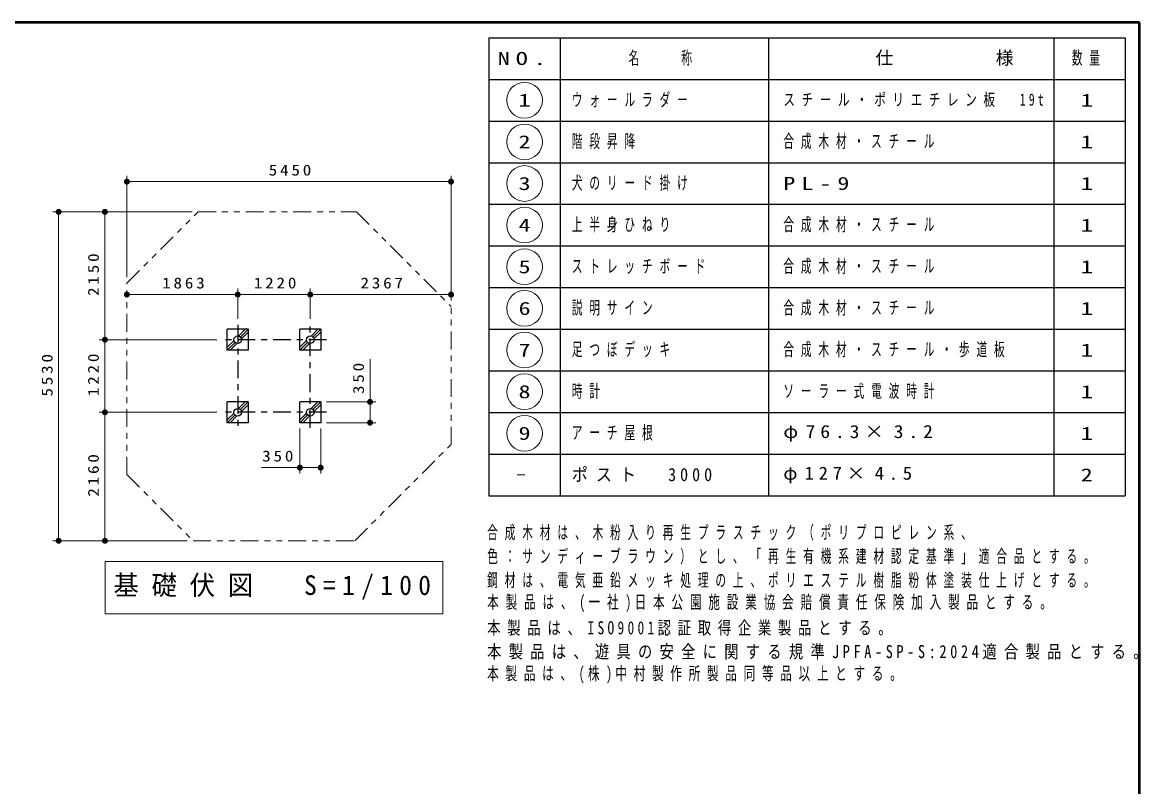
# Model space of a CAD drawing. Units: millimetres on the paper, with parts at other scales. Extents: x -365 to 0, y -26 to 257.
# Drawn here: x -187.8 to 0, y 128.5 to 257 of the extents above; entities that cross this region are included whole.
import ezdxf
from ezdxf.enums import TextEntityAlignment as Align

# ---------------------------------------------------------------- set-up
doc = ezdxf.new("R2010")
doc.units = ezdxf.units.MM
doc.linetypes.add('USER2', pattern=[6, 3, -1, 1, -1])
doc.linetypes.add('USER3', pattern=[8, 3, -1, 1, -1, 1, -1])
doc.layers.add('LY_1', color=7, linetype='Continuous', lineweight=13)
doc.styles.add('ＭＳ ゴシック', font='')
doc.styles.get('ＭＳ ゴシック').set_extended_font_data('MS Gothic')

# ---------------------------------------------------------------- blocks, each defined once
blk = doc.blocks.new('filled_dot')
at = {"color": 0, "linetype": 'Continuous', "lineweight": -2, "const_width": 1.25}
blk.add_lwpolyline([(-0.625, 0, 1), (0.625, 0, 1)], format="xyb", close=True, dxfattribs=at)

msp = doc.modelspace()

# ---------------------------------------------------------------- linework, layer by layer
at = {"layer": 'LY_1', "lineweight": 50}
for p, q in [((0, 257), (-365, 257)), ((0, 0), (0, 257))]:
    msp.add_line(p, q, dxfattribs=at)
at = {"layer": 'LY_1', "lineweight": 25}
for p, q in [((-109.415, 254.405), (-2.415, 254.405)), ((-109.415, 254.405), (-109.415, 177.405)), ((-97.415, 254.405), (-97.415, 177.405)), ((-62.415, 254.405), (-62.415, 177.405)), ((-14.415, 254.405), (-14.415, 177.405)), ((-2.415, 254.405), (-2.415, 177.405)), ((-109.415, 247.405), (-2.415, 247.405)), ((-109.415, 240.405), (-2.415, 240.405)), ((-109.415, 233.405), (-2.415, 233.405)), ((-109.415, 226.405), (-2.415, 226.405)), ((-109.415, 219.405), (-2.415, 219.405)), ((-109.415, 212.405), (-2.415, 212.405)), ((-153.389, 201.893), (-153.389, 205.393)), ((-149.889, 205.393), (-153.389, 205.393)), ((-149.889, 205.393), (-149.889, 201.893)), ((-141.189, 201.893), (-141.189, 205.393)), ((-137.689, 205.393), (-141.189, 205.393)), ((-137.689, 205.393), (-137.689, 201.893)), ((-109.415, 205.405), (-2.415, 205.405)), ((-149.889, 201.893), (-153.389, 201.893)), ((-137.689, 201.893), (-141.189, 201.893)), ((-109.415, 198.405), (-2.415, 198.405)), ((-153.389, 189.693), (-153.389, 193.193)), ((-149.889, 193.193), (-153.389, 193.193)), ((-149.889, 193.193), (-149.889, 189.693)), ((-141.189, 189.693), (-141.189, 193.193)), ((-137.689, 193.193), (-141.189, 193.193)), ((-137.689, 193.193), (-137.689, 189.693)), ((-109.415, 191.405), (-2.415, 191.405)), ((-149.889, 189.693), (-153.389, 189.693)), ((-137.689, 189.693), (-141.189, 189.693)), ((-109.415, 184.405), (-2.415, 184.405)), ((-109.415, 177.405), (-2.415, 177.405))]:
    msp.add_line(p, q, dxfattribs=at)
at = {"layer": 'LY_1'}
for p, q in [((-170.274, 214.155), (-170.274, 231.216)), ((-115.772, 210.247), (-115.772, 231.216)), ((-170.274, 230.216), (-115.772, 230.216)), ((-159.29, 225.139), (-182.745, 225.139)), ((-181.745, 169.839), (-181.745, 225.139)), ((-159.29, 225.139), (-174.961, 225.139)), ((-173.961, 203.643), (-173.961, 225.139)), ((-170.274, 211.231), (-151.639, 211.231)), ((-151.639, 207.171), (-151.639, 212.231)), ((-151.639, 207.171), (-151.639, 212.231)), ((-151.639, 211.231), (-139.439, 211.231)), ((-139.439, 207.171), (-139.439, 212.231)), ((-139.439, 207.171), (-139.439, 212.231)), ((-139.439, 211.231), (-115.772, 211.231)), ((-115.772, 210.247), (-115.772, 212.231)), ((-150.384, 205.393), (-151.512, 204.265)), ((-149.889, 205.393), (-151.19, 204.092)), ((-149.889, 204.898), (-151.017, 203.77)), ((-138.184, 205.393), (-139.312, 204.265)), ((-137.689, 205.393), (-138.99, 204.092)), ((-137.689, 204.898), (-138.817, 203.77)), ((-155.15, 203.643), (-174.961, 203.643)), ((-155.15, 203.643), (-174.961, 203.643)), ((-173.961, 191.443), (-173.961, 203.643)), ((-152.261, 203.516), (-153.389, 202.388)), ((-152.088, 203.194), (-153.389, 201.893)), ((-151.766, 203.021), (-152.894, 201.893)), ((-140.061, 203.516), (-141.189, 202.388)), ((-139.888, 203.194), (-141.189, 201.893)), ((-139.566, 203.021), (-140.694, 201.893)), ((-129.393, 200.371), (-129.393, 189.693)), ((-150.384, 193.193), (-151.512, 192.065)), ((-149.889, 193.193), (-151.19, 191.892)), ((-149.889, 192.698), (-151.017, 191.57)), ((-138.184, 193.193), (-139.312, 192.065)), ((-137.689, 193.193), (-138.99, 191.892)), ((-137.689, 192.698), (-138.817, 191.57)), ((-136.689, 193.193), (-128.393, 193.193)), ((-155.15, 191.443), (-174.961, 191.443)), ((-155.15, 191.443), (-174.961, 191.443)), ((-173.961, 169.839), (-173.961, 191.443)), ((-152.261, 191.316), (-153.389, 190.188)), ((-152.088, 190.994), (-153.389, 189.693)), ((-151.766, 190.821), (-152.894, 189.693)), ((-140.061, 191.316), (-141.189, 190.188)), ((-139.888, 190.994), (-141.189, 189.693)), ((-139.566, 190.821), (-140.694, 189.693)), ((-141.189, 188.693), (-141.189, 181.137)), ((-137.689, 188.693), (-137.689, 181.137)), ((-136.689, 189.693), (-128.393, 189.693)), ((-137.689, 182.137), (-147.669, 182.137)), ((-160.144, 169.839), (-182.745, 169.839)), ((-160.144, 169.839), (-174.961, 169.839)), ((-173.939, 166.378), (-173.939, 157.578)), ((-117.139, 166.378), (-173.939, 166.378)), ((-117.139, 157.578), (-117.139, 166.378)), ((-173.939, 157.578), (-117.139, 157.578))]:
    msp.add_line(p, q, dxfattribs=at)
at = {"layer": 'LY_1', "linetype": 'USER3'}
for p, q in [((-170.274, 213.155), (-158.29, 225.139)), ((-158.29, 225.139), (-131.665, 225.139)), ((-131.665, 225.139), (-115.772, 209.247)), ((-170.274, 180.968), (-170.274, 213.155)), ((-115.772, 186.014), (-115.772, 209.247)), ((-131.948, 169.839), (-115.772, 186.014)), ((-170.274, 180.968), (-159.144, 169.839)), ((-159.144, 169.839), (-131.948, 169.839))]:
    msp.add_line(p, q, dxfattribs=at)
at = {"layer": 'LY_1', "linetype": 'USER2', "lineweight": 25}
for p, q in [((-151.639, 206.171), (-151.639, 188.85)), ((-139.439, 188.85), (-139.439, 206.171)), ((-136.694, 203.643), (-154.15, 203.643)), ((-136.694, 191.443), (-154.15, 191.443))]:
    msp.add_line(p, q, dxfattribs=at)
at = {"layer": 'LY_1'}
for centre in [(-103.415, 243.905), (-103.415, 236.905), (-103.415, 229.905), (-103.415, 222.905), (-103.415, 215.905), (-103.415, 208.905), (-103.415, 201.905), (-103.415, 194.905), (-103.415, 187.905)]:
    msp.add_circle(centre, 3, dxfattribs=at)
at = {"layer": 'LY_1', "lineweight": 25}
for centre in [(-151.639, 203.643), (-139.439, 203.643), (-151.639, 191.443), (-139.439, 191.443)]:
    msp.add_circle(centre, 0.635, dxfattribs=at)

# ---------------------------------------------------------------- block references
at = {"layer": 'LY_1', "xscale": 0.4, "yscale": 0.4}
for p in [(-170.274, 230.216), (-170.274, 211.231), (-151.639, 211.231), (-139.439, 211.231), (-141.189, 182.137)]:
    msp.add_blockref('filled_dot', p, dxfattribs=at)
for p, rotation in [((-115.772, 230.216), 180), ((-181.745, 225.139), 270), ((-173.961, 225.139), 270), ((-151.639, 211.231), 180), ((-139.439, 211.231), 180), ((-115.772, 211.231), 180), ((-173.961, 203.643), 270), ((-173.961, 203.643), 90), ((-129.393, 193.193), 270), ((-173.961, 191.443), 90), ((-173.961, 191.443), 270), ((-129.393, 189.693), 90), ((-137.689, 182.137), 180), ((-181.745, 169.839), 90), ((-173.961, 169.839), 90)]:
    msp.add_blockref('filled_dot', p, dxfattribs=dict(at, rotation=rotation))

# ---------------------------------------------------------------- texts
at = {"layer": 'LY_1', "style": 'ＭＳ ゴシック'}
for s, width, p in [('1', 1.4, (-103.415, 243.905)), ('2', 1.35, (-103.415, 236.905)), ('3', 1.35, (-103.415, 229.905)), ('4', 1.35, (-103.415, 222.905)), ('5', 1.35, (-103.415, 215.905)), ('6', 1.35, (-103.415, 208.905)), ('7', 1.35, (-103.415, 201.905)), ('8', 1.35, (-103.415, 194.905)), ('9', 1.35, (-103.415, 187.905))]:
    msp.add_text(s, height=2.199, dxfattribs=dict(at, width=width)).set_placement(p, align=Align.MIDDLE_CENTER)
for s, width, p in [('1', 1.4, (-9.915, 243.905)), ('1', 1.4, (-9.915, 236.905)), ('1', 1.4, (-9.915, 229.905)), ('1', 1.4, (-9.915, 222.905)), ('1', 1.4, (-9.915, 215.905)), ('1', 1.4, (-9.915, 208.905)), ('1', 1.4, (-9.915, 201.905)), ('1', 1.4, (-9.915, 194.905)), ('1', 1.4, (-9.915, 187.905)), ('－', 0.6, (-104.915, 180.905)), ('2', 1.35, (-9.915, 180.905))]:
    msp.add_text(s, height=2.199, dxfattribs=dict(at, width=width)).set_placement(p, align=Align.MIDDLE_LEFT)
for s, insert, char_height, attachment_point in [('\\T1.5;\\W1.35;NO.', (-107.915, 250.905), 2.199, 4), ('\\T1.64;\\W0.6;名\u3000\u3000称', (-85.915, 250.905), 2.199, 4), ('\\T1.5;仕\u3000\\~\\~\\~\\~\\~様', (-44.415, 250.905), 2.199, 4), ('\\T1.64;\\W0.6;数量', (-11.415, 250.905), 2.199, 4), ('\\T1.64;\\W0.6;ウォールラダー', (-95.478, 243.905), 2.199, 4), ('\\T1.56;\\W0.7;スチール・ポリエチレン板\u300019t', (-59.909, 243.905), 2.053, 4), ('\\T1.64;\\W0.6;階段昇降', (-95.478, 236.905), 2.199, 4), ('\\T1.64;\\W0.6;合成木材・スチール', (-59.909, 236.905), 2.199, 4), ('\\T1.33;\\W1.15;5450', (-142.614, 231.216), 1.833, 8), ('\\T1.64;\\W0.6;犬のリード掛け', (-95.478, 229.905), 2.199, 4), ('\\T1.5;\\W1.35;PL-9', (-59.909, 229.905), 2.199, 4), ('\\T1.64;\\W0.6;上半身ひねり', (-95.478, 222.905), 2.199, 4), ('\\T1.64;\\W0.6;合成木材・スチール', (-59.909, 222.905), 2.199, 4), ('\\T1.64;\\W0.6;ストレッチボード', (-95.478, 215.905), 2.199, 4), ('\\T1.64;\\W0.6;合成木材・スチール', (-59.909, 215.905), 2.199, 4), ('\\T1.33;\\W1.15;1863', (-160.529, 212.231), 1.833, 8), ('\\T1.33;\\W1.15;1220', (-145.116, 212.231), 1.833, 8), ('\\T1.33;\\W1.15;2367', (-127.189, 212.231), 1.833, 8), ('\\T1.64;\\W0.6;説明サイン', (-95.478, 208.905), 2.199, 4), ('\\T1.64;\\W0.6;合成木材・スチール', (-59.909, 208.905), 2.199, 4), ('\\T1.64;\\W0.6;足つぼデッキ', (-95.478, 201.905), 2.199, 4), ('\\T1.64;\\W0.6;合成木材・スチール・歩道板', (-59.909, 201.905), 2.199, 4), ('\\T1.64;\\W0.6;時計', (-95.478, 194.905), 2.199, 4), ('\\T1.64;\\W0.6;ソーラー式電波時計', (-59.909, 194.905), 2.199, 4), ('\\T1.64;\\W0.6;アーチ屋根', (-95.478, 187.905), 2.199, 4), ('\\T1.5;\\W1.1;φ76.3×3.2', (-59.909, 187.905), 2.199, 4), ('\\T1.33;\\W1.15;350', (-144.669, 183.137), 1.833, 8), ('\\T1.5;\\W0.9;ポスト\u30003000', (-95.478, 180.905), 2.199, 4), ('\\T1.5;\\W1.05;φ127×4.5', (-59.909, 180.905), 2.199, 4), ('\\T1.64;\\W0.6;合成木材は、木粉入り再生プラスチック（ポリプロピレン系、', (-109.701, 169.864), 2.199, 7), ('\\T1.64;\\W0.6;色：サンディーブラウン）とし、「再生有機系建材認定基準」適合品とする。', (-109.701, 165.864), 2.199, 7), ('\\T1.5;\\W0.95;基礎伏図\u3000S=1/100', (-172.539, 161.978), 3.299, 4), ('\\T1.64;\\W0.6;鋼材は、電気亜鉛メッキ処理の上、ポリエステル樹脂粉体塗装仕上げとする。', (-109.701, 161.864), 2.199, 7), ('\\T1.59;\\W0.65;本製品は、(一社)日本公園施設業協会賠償責任保険加入製品とする。', (-109.701, 157.864), 2.199, 7), ('\\T1.5;\\W0.75;本製品は、ISO9001認証取得企業製品とする。', (-109.701, 153.864), 2.199, 7), ('\\T1.51;\\W0.8;本製品は、遊具の安全に関する規準JPFA-SP-S:2024適合製品とする。', (-109.701, 149.864), 2.199, 7), ('\\T1.58;\\W0.65;本製品は、(株)中村製作所製品同等品以上とする。', (-109.701, 145.864), 2.199, 7)]:
    msp.add_mtext(s, dxfattribs=dict(at, insert=insert, char_height=char_height, attachment_point=attachment_point))
at = {"layer": 'LY_1', "char_height": 1.833, "attachment_point": 8, "rotation": 90, "style": 'ＭＳ ゴシック'}
for s, insert in [('\\T1.33;\\W1.15;2150', (-174.961, 214.814)), ('\\T1.33;\\W1.15;5530', (-182.745, 197.898)), ('\\T1.33;\\W1.15;1220', (-174.961, 197.967)), ('\\T1.33;\\W1.15;350', (-130.393, 197.371)), ('\\T1.33;\\W1.15;2160', (-174.961, 181.065))]:
    msp.add_mtext(s, dxfattribs=dict(at, insert=insert))

doc.saveas('drawing.dxf')
